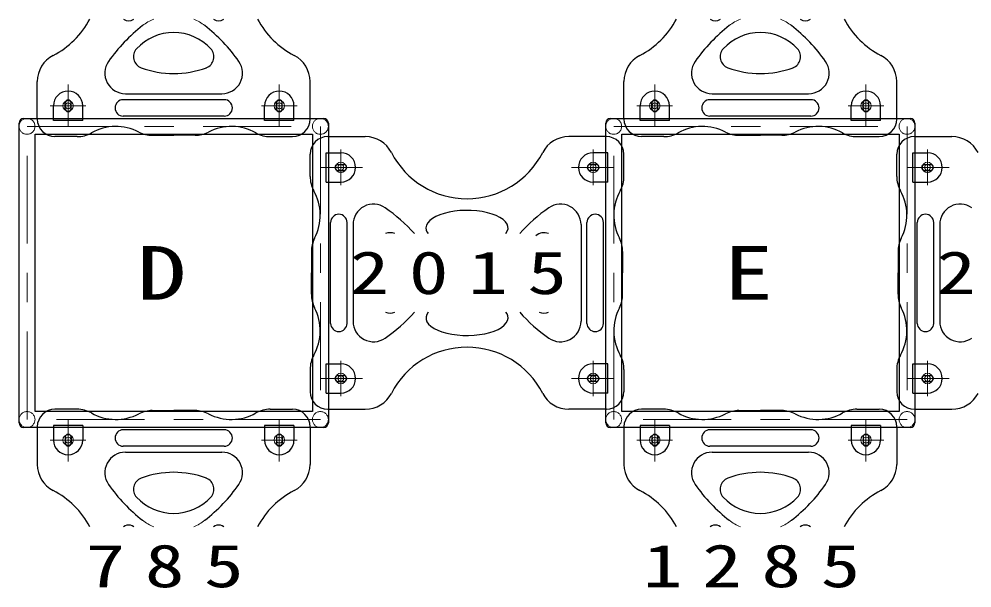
# Model space of a CAD drawing. Units: millimetres on the paper, scale 1:50. Extents: x -365 to 0, y -12 to 257.
# Drawn here: x -303.22 to -270.74, y 193.69 to 213.09 of the extents above; entities that cross this region are included whole.
import ezdxf
from ezdxf.enums import TextEntityAlignment as Align

# ---------------------------------------------------------------- set-up
doc = ezdxf.new("R2010")
doc.units = ezdxf.units.MM
doc.linetypes.add('USER1', pattern=[4.5, 2.5, -2])
doc.linetypes.add('USER2', pattern=[6, 3, -1, 1, -1])
doc.layers.add('LY_3', color=7, linetype='Continuous', lineweight=25)
doc.styles.add('ＭＳ ゴシック', font='')
doc.styles.get('ＭＳ ゴシック').set_extended_font_data('MS Gothic')

msp = doc.modelspace()

# ---------------------------------------------------------------- linework, layer by layer
at = {"layer": 'LY_3'}
for p, q in [((-302.602, 209.682), (-302.602, 210.964)), ((-293.302, 209.682), (-293.302, 210.964)), ((-282.602, 209.682), (-282.602, 210.964)), ((-273.302, 209.682), (-273.302, 210.964)), ((-299.599, 210.546), (-296.306, 210.546)), ((-279.599, 210.546), (-276.306, 210.546)), ((-301.652, 210.032), (-301.652, 210.232)), ((-301.452, 210.032), (-301.452, 210.232)), ((-296.232, 210.342), (-299.672, 210.342)), ((-294.452, 210.032), (-294.452, 210.232)), ((-294.252, 210.032), (-294.252, 210.232)), ((-281.652, 210.032), (-281.652, 210.232)), ((-281.452, 210.032), (-281.452, 210.232)), ((-276.232, 210.342), (-279.672, 210.342)), ((-274.452, 210.032), (-274.452, 210.232)), ((-274.252, 210.032), (-274.252, 210.232)), ((-302.052, 209.634), (-302.052, 210.134)), ((-301.052, 209.634), (-301.052, 210.134)), ((-294.852, 209.634), (-294.852, 210.134)), ((-293.852, 209.634), (-293.852, 210.134)), ((-282.052, 209.634), (-282.052, 210.134)), ((-281.052, 209.634), (-281.052, 210.134)), ((-274.852, 209.634), (-274.852, 210.134)), ((-273.852, 209.634), (-273.852, 210.134)), ((-303.224, 199.32), (-303.224, 209.544)), ((-303.064, 209.704), (-292.84, 209.704)), ((-301.052, 209.634), (-302.052, 209.634)), ((-296.232, 209.782), (-299.672, 209.782)), ((-293.852, 209.634), (-294.852, 209.634)), ((-292.68, 209.544), (-292.68, 199.32)), ((-283.224, 199.32), (-283.224, 209.544)), ((-283.064, 209.704), (-272.84, 209.704)), ((-281.052, 209.634), (-282.052, 209.634)), ((-276.232, 209.782), (-279.672, 209.782)), ((-273.852, 209.634), (-274.852, 209.634)), ((-272.68, 209.544), (-272.68, 199.32)), ((-302.68, 209.16), (-293.224, 209.16)), ((-302.68, 199.704), (-302.68, 209.16)), ((-301.245, 209.082), (-302.002, 209.082)), ((-298.681, 209.127), (-297.952, 209.127)), ((-297.224, 209.127), (-297.952, 209.127)), ((-294.66, 209.082), (-293.902, 209.082)), ((-293.224, 209.16), (-293.224, 199.704)), ((-292.702, 209.082), (-291.421, 209.082)), ((-283.202, 209.082), (-284.484, 209.082)), ((-282.68, 209.16), (-273.224, 209.16)), ((-282.68, 199.704), (-282.68, 209.16)), ((-281.245, 209.082), (-282.002, 209.082)), ((-278.681, 209.127), (-277.952, 209.127)), ((-277.224, 209.127), (-277.952, 209.127)), ((-274.66, 209.082), (-273.902, 209.082)), ((-273.224, 209.16), (-273.224, 199.704)), ((-272.702, 209.082), (-271.421, 209.082)), ((-293.302, 207.725), (-293.302, 208.482)), ((-292.75, 207.532), (-292.75, 208.532)), ((-292.75, 208.532), (-292.25, 208.532)), ((-283.154, 208.532), (-283.654, 208.532)), ((-283.154, 207.532), (-283.154, 208.532)), ((-282.602, 207.725), (-282.602, 208.482)), ((-273.302, 207.725), (-273.302, 208.482)), ((-272.75, 207.532), (-272.75, 208.532)), ((-272.75, 208.532), (-272.25, 208.532)), ((-292.352, 208.132), (-292.152, 208.132)), ((-292.352, 207.932), (-292.152, 207.932)), ((-283.552, 208.132), (-283.752, 208.132)), ((-283.552, 207.932), (-283.752, 207.932)), ((-272.352, 208.132), (-272.152, 208.132)), ((-272.352, 207.932), (-272.152, 207.932)), ((-292.75, 207.532), (-292.25, 207.532)), ((-283.154, 207.532), (-283.654, 207.532)), ((-272.75, 207.532), (-272.25, 207.532)), ((-292.602, 202.712), (-292.602, 206.152)), ((-292.042, 202.712), (-292.042, 206.152)), ((-291.839, 206.079), (-291.839, 202.785)), ((-284.066, 206.079), (-284.066, 202.785)), ((-283.862, 202.712), (-283.862, 206.152)), ((-283.302, 202.712), (-283.302, 206.152)), ((-272.602, 202.712), (-272.602, 206.152)), ((-272.042, 202.712), (-272.042, 206.152)), ((-271.839, 206.079), (-271.839, 202.785)), ((-293.258, 205.16), (-293.258, 204.432)), ((-282.647, 205.16), (-282.647, 204.432)), ((-273.258, 205.16), (-273.258, 204.432)), ((-293.258, 203.704), (-293.258, 204.432)), ((-282.647, 203.704), (-282.647, 204.432)), ((-273.258, 203.704), (-273.258, 204.432)), ((-293.302, 201.139), (-293.302, 200.382)), ((-292.75, 200.332), (-292.75, 201.332)), ((-292.75, 201.332), (-292.25, 201.332)), ((-283.154, 201.332), (-283.654, 201.332)), ((-283.154, 200.332), (-283.154, 201.332)), ((-282.602, 201.139), (-282.602, 200.382)), ((-273.302, 201.139), (-273.302, 200.382)), ((-272.75, 200.332), (-272.75, 201.332)), ((-272.75, 201.332), (-272.25, 201.332)), ((-292.352, 200.932), (-292.152, 200.932)), ((-283.552, 200.932), (-283.752, 200.932)), ((-272.352, 200.932), (-272.152, 200.932)), ((-292.352, 200.732), (-292.152, 200.732)), ((-283.552, 200.732), (-283.752, 200.732)), ((-272.352, 200.732), (-272.152, 200.732)), ((-292.75, 200.332), (-292.25, 200.332)), ((-283.154, 200.332), (-283.654, 200.332)), ((-272.75, 200.332), (-272.25, 200.332)), ((-293.224, 199.704), (-302.68, 199.704)), ((-301.245, 199.782), (-302.002, 199.782)), ((-298.681, 199.737), (-297.952, 199.737)), ((-297.224, 199.737), (-297.952, 199.737)), ((-294.66, 199.782), (-293.902, 199.782)), ((-292.702, 199.782), (-291.421, 199.782)), ((-283.202, 199.782), (-284.484, 199.782)), ((-273.224, 199.704), (-282.68, 199.704)), ((-281.245, 199.782), (-282.002, 199.782)), ((-278.681, 199.737), (-277.952, 199.737)), ((-277.224, 199.737), (-277.952, 199.737)), ((-274.66, 199.782), (-273.902, 199.782)), ((-272.702, 199.782), (-271.421, 199.782)), ((-292.84, 199.16), (-303.064, 199.16)), ((-302.602, 199.182), (-302.602, 197.9)), ((-301.052, 199.23), (-302.052, 199.23)), ((-302.052, 199.23), (-302.052, 198.73)), ((-301.052, 199.23), (-301.052, 198.73)), ((-293.852, 199.23), (-294.852, 199.23)), ((-294.852, 199.23), (-294.852, 198.73)), ((-293.852, 199.23), (-293.852, 198.73)), ((-293.302, 199.182), (-293.302, 197.9)), ((-272.84, 199.16), (-283.064, 199.16)), ((-282.602, 199.182), (-282.602, 197.9)), ((-281.052, 199.23), (-282.052, 199.23)), ((-282.052, 199.23), (-282.052, 198.73)), ((-281.052, 199.23), (-281.052, 198.73)), ((-273.852, 199.23), (-274.852, 199.23)), ((-274.852, 199.23), (-274.852, 198.73)), ((-273.852, 199.23), (-273.852, 198.73)), ((-273.302, 199.182), (-273.302, 197.9)), ((-301.652, 198.832), (-301.652, 198.632)), ((-301.452, 198.832), (-301.452, 198.632)), ((-296.232, 199.082), (-299.672, 199.082)), ((-294.452, 198.832), (-294.452, 198.632)), ((-294.252, 198.832), (-294.252, 198.632)), ((-281.652, 198.832), (-281.652, 198.632)), ((-281.452, 198.832), (-281.452, 198.632)), ((-276.232, 199.082), (-279.672, 199.082)), ((-274.452, 198.832), (-274.452, 198.632)), ((-274.252, 198.832), (-274.252, 198.632)), ((-296.232, 198.522), (-299.672, 198.522)), ((-276.232, 198.522), (-279.672, 198.522)), ((-299.599, 198.319), (-296.306, 198.319)), ((-279.599, 198.319), (-276.306, 198.319))]:
    msp.add_line(p, q, dxfattribs=at)
at = {"layer": 'LY_3', "linetype": 'USER2', "lineweight": 13}
for p, q in [((-301.552, 209.432), (-301.552, 210.865)), ((-294.352, 209.432), (-294.352, 210.865)), ((-281.552, 209.432), (-281.552, 210.865)), ((-274.352, 209.432), (-274.352, 210.865)), ((-300.947, 210.132), (-302.158, 210.132)), ((-293.747, 210.132), (-294.958, 210.132)), ((-280.947, 210.132), (-282.158, 210.132)), ((-273.747, 210.132), (-274.958, 210.132)), ((-302.952, 199.432), (-302.952, 209.432)), ((-302.952, 209.432), (-292.952, 209.432)), ((-292.952, 209.432), (-292.952, 199.432)), ((-282.952, 199.432), (-282.952, 209.432)), ((-282.952, 209.432), (-272.952, 209.432)), ((-272.952, 209.432), (-272.952, 199.432)), ((-292.252, 207.426), (-292.252, 208.638)), ((-283.652, 207.426), (-283.652, 208.638)), ((-272.252, 207.426), (-272.252, 208.638)), ((-292.952, 208.032), (-291.519, 208.032)), ((-282.952, 208.032), (-284.386, 208.032)), ((-272.952, 208.032), (-271.519, 208.032)), ((-292.252, 200.226), (-292.252, 201.438)), ((-283.652, 200.226), (-283.652, 201.438)), ((-272.252, 200.226), (-272.252, 201.438)), ((-292.952, 200.832), (-291.519, 200.832)), ((-282.952, 200.832), (-284.386, 200.832)), ((-272.952, 200.832), (-271.519, 200.832)), ((-292.952, 199.432), (-302.952, 199.432)), ((-301.552, 199.432), (-301.552, 197.999)), ((-294.352, 199.432), (-294.352, 197.999)), ((-272.952, 199.432), (-282.952, 199.432)), ((-281.552, 199.432), (-281.552, 197.999)), ((-274.352, 199.432), (-274.352, 197.999)), ((-300.947, 198.732), (-302.158, 198.732)), ((-293.747, 198.732), (-294.958, 198.732)), ((-280.947, 198.732), (-282.158, 198.732)), ((-273.747, 198.732), (-274.958, 198.732))]:
    msp.add_line(p, q, dxfattribs=at)
at = {"layer": 'LY_3'}
for points in [[(-299.66, 213.092), (-299.574, 213.047), (-299.486, 213.032), (-299.398, 213.047), (-299.312, 213.092)], [(-296.593, 213.092), (-296.507, 213.047), (-296.419, 213.032), (-296.331, 213.047), (-296.245, 213.092)], [(-279.66, 213.092), (-279.574, 213.047), (-279.486, 213.032), (-279.398, 213.047), (-279.312, 213.092)], [(-276.593, 213.092), (-276.507, 213.047), (-276.419, 213.032), (-276.331, 213.047), (-276.245, 213.092)], [(-286.627, 205.772), (-286.578, 205.852), (-286.554, 205.934), (-286.558, 206.017), (-286.587, 206.099), (-286.643, 206.178), (-286.724, 206.253), (-286.828, 206.323), (-286.954, 206.386), (-287.098, 206.441), (-287.259, 206.487), (-287.433, 206.523), (-287.617, 206.548), (-287.807, 206.562), (-288, 206.565), (-288.192, 206.557), (-288.38, 206.537), (-288.559, 206.506), (-288.727, 206.465), (-288.88, 206.415), (-289.016, 206.356), (-289.131, 206.289), (-289.224, 206.217), (-289.292, 206.139), (-289.335, 206.059), (-289.352, 205.976), (-289.342, 205.894), (-289.317, 205.832), (-289.278, 205.772)], [(-289.278, 203.092), (-289.327, 203.012), (-289.35, 202.93), (-289.347, 202.847), (-289.317, 202.765), (-289.262, 202.686), (-289.181, 202.611), (-289.077, 202.541), (-288.951, 202.478), (-288.807, 202.423), (-288.646, 202.377), (-288.472, 202.341), (-288.288, 202.316), (-288.098, 202.302), (-287.905, 202.299), (-287.713, 202.307), (-287.525, 202.327), (-287.346, 202.358), (-287.178, 202.399), (-287.025, 202.449), (-286.889, 202.508), (-286.774, 202.575), (-286.681, 202.647), (-286.613, 202.725), (-286.569, 202.805), (-286.553, 202.888), (-286.562, 202.97), (-286.587, 203.032), (-286.627, 203.092)], [(-299.312, 195.772), (-299.369, 195.805), (-299.427, 195.825), (-299.486, 195.832), (-299.545, 195.825), (-299.603, 195.805), (-299.66, 195.772)], [(-296.245, 195.772), (-296.302, 195.805), (-296.361, 195.825), (-296.419, 195.832), (-296.478, 195.825), (-296.536, 195.805), (-296.593, 195.772)], [(-279.312, 195.772), (-279.369, 195.805), (-279.427, 195.825), (-279.486, 195.832), (-279.545, 195.825), (-279.603, 195.805), (-279.66, 195.772)], [(-276.245, 195.772), (-276.302, 195.805), (-276.361, 195.825), (-276.419, 195.832), (-276.478, 195.825), (-276.536, 195.805), (-276.593, 195.772)]]:
    msp.add_lwpolyline(points, dxfattribs=at)
at = {"layer": 'LY_3', "lineweight": 13}
for centre, radius in [((-301.552, 210.132), 0.18), ((-301.552, 210.132), 0.1), ((-294.352, 210.132), 0.18), ((-294.352, 210.132), 0.1), ((-281.552, 210.132), 0.18), ((-281.552, 210.132), 0.1), ((-274.352, 210.132), 0.18), ((-274.352, 210.132), 0.1), ((-292.252, 208.032), 0.18), ((-292.252, 208.032), 0.1), ((-283.652, 208.032), 0.18), ((-283.652, 208.032), 0.1), ((-272.252, 208.032), 0.18), ((-272.252, 208.032), 0.1), ((-292.252, 200.832), 0.18), ((-292.252, 200.832), 0.1), ((-283.652, 200.832), 0.18), ((-283.652, 200.832), 0.1), ((-272.252, 200.832), 0.18), ((-272.252, 200.832), 0.1), ((-301.552, 198.732), 0.18), ((-301.552, 198.732), 0.1), ((-294.352, 198.732), 0.18), ((-294.352, 198.732), 0.1), ((-281.552, 198.732), 0.18), ((-281.552, 198.732), 0.1), ((-274.352, 198.732), 0.18), ((-274.352, 198.732), 0.1)]:
    msp.add_circle(centre, radius, dxfattribs=at)
at = {"layer": 'LY_3', "linetype": 'USER1', "lineweight": 13}
for centre in [(-302.952, 209.432), (-292.952, 209.432), (-282.952, 209.432), (-272.952, 209.432), (-302.952, 199.432), (-292.952, 199.432), (-282.952, 199.432), (-272.952, 199.432)]:
    msp.add_circle(centre, 0.272, dxfattribs=at)
at = {"layer": 'LY_3'}
for centre, radius, start, end in [((-303.386, 214.432), 2.9, 297.2117, 332.4793), ((-295.578, 208.446), 5.6, 127.8346, 145.1553), ((-300.327, 208.446), 5.6, 34.8447, 52.1654), ((-292.519, 214.432), 2.9, 207.5207, 242.7883), ((-283.386, 214.432), 2.9, 297.2117, 332.4793), ((-275.578, 208.446), 5.6, 127.8346, 145.1553), ((-280.327, 208.446), 5.6, 34.8447, 52.1654), ((-272.519, 214.432), 2.9, 207.5207, 242.7883), ((-297.952, 210.904), 1.728, 42.9182, 137.0818), ((-277.952, 210.904), 1.728, 42.9182, 137.0818), ((-301.602, 210.964), 1, 117.2117, 180), ((-298.925, 211.808), 0.4, 137.0818, 249.4705), ((-296.98, 211.808), 0.4, 290.5295, 42.9182), ((-294.302, 210.964), 1, 0, 62.7883), ((-281.602, 210.964), 1, 117.2117, 180), ((-278.925, 211.808), 0.4, 137.0818, 249.4705), ((-276.98, 211.808), 0.4, 290.5295, 42.9182), ((-274.302, 210.964), 1, 0, 62.7883), ((-299.599, 211.246), 0.7, 145.1553, 270), ((-296.306, 211.246), 0.7, 270, 34.8447), ((-279.599, 211.246), 0.7, 145.1553, 270), ((-276.306, 211.246), 0.7, 270, 34.8447), ((-297.952, 214.406), 3.174, 249.4705, 290.5295), ((-277.952, 214.406), 3.174, 249.4705, 290.5295), ((-301.552, 210.134), 0.5, 0, 180), ((-294.352, 210.134), 0.5, 0, 180), ((-281.552, 210.134), 0.5, 0, 180), ((-274.352, 210.134), 0.5, 0, 180), ((-301.552, 210.232), 0.1, 0, 180), ((-299.672, 210.062), 0.28, 90, 270), ((-296.232, 210.062), 0.28, 270, 90), ((-294.352, 210.232), 0.1, 0, 180), ((-281.552, 210.232), 0.1, 0, 180), ((-279.672, 210.062), 0.28, 90, 270), ((-276.232, 210.062), 0.28, 270, 90), ((-274.352, 210.232), 0.1, 0, 180), ((-301.552, 210.032), 0.1, 180, 0), ((-294.352, 210.032), 0.1, 180, 0), ((-281.552, 210.032), 0.1, 180, 0), ((-274.352, 210.032), 0.1, 180, 0), ((-303.064, 209.544), 0.16, 90, 180), ((-302.002, 209.682), 0.6, 180, 270), ((-293.902, 209.682), 0.6, 270, 0), ((-292.84, 209.544), 0.16, 0, 90), ((-283.064, 209.544), 0.16, 90, 180), ((-282.002, 209.682), 0.6, 180, 270), ((-273.902, 209.682), 0.6, 270, 0), ((-272.84, 209.544), 0.16, 0, 90), ((-301.245, 210.082), 1, 270, 299.1962), ((-299.921, 207.713), 1.714, 62.8071, 119.1962), ((-298.681, 210.127), 1, 242.8071, 270), ((-297.224, 210.127), 1, 270, 297.1929), ((-295.984, 207.713), 1.714, 60.8038, 117.1929), ((-294.66, 210.082), 1, 240.8038, 270), ((-281.245, 210.082), 1, 270, 299.1962), ((-279.921, 207.713), 1.714, 62.8071, 119.1962), ((-278.681, 210.127), 1, 242.8071, 270), ((-277.224, 210.127), 1, 270, 297.1929), ((-275.984, 207.713), 1.714, 60.8038, 117.1929), ((-274.66, 210.082), 1, 240.8038, 270), ((-292.702, 208.482), 0.6, 90, 180), ((-291.421, 208.082), 1, 27.2117, 90), ((-284.484, 208.082), 1, 90, 152.7883), ((-283.202, 208.482), 0.6, 0, 90), ((-272.702, 208.482), 0.6, 90, 180), ((-271.421, 208.082), 1, 27.2117, 90), ((-292.25, 208.032), 0.5, 270, 90), ((-287.952, 209.865), 2.9, 207.2117, 332.7883), ((-283.654, 208.032), 0.5, 90, 270), ((-272.25, 208.032), 0.5, 270, 90), ((-292.352, 208.032), 0.1, 90, 270), ((-292.152, 208.032), 0.1, 270, 90), ((-283.752, 208.032), 0.1, 90, 270), ((-283.552, 208.032), 0.1, 270, 90), ((-272.352, 208.032), 0.1, 90, 270), ((-272.152, 208.032), 0.1, 270, 90), ((-292.302, 207.725), 1, 180, 209.1962), ((-283.602, 207.725), 1, 330.8038, 0), ((-272.302, 207.725), 1, 180, 209.1962), ((-294.672, 206.401), 1.714, 332.8071, 29.1962), ((-281.233, 206.401), 1.714, 150.8038, 207.1929), ((-274.672, 206.401), 1.714, 332.8071, 29.1962), ((-291.139, 206.079), 0.7, 55.1553, 180), ((-293.938, 202.057), 5.6, 41.556, 55.1553), ((-281.966, 202.057), 5.6, 124.8447, 138.444), ((-284.766, 206.079), 0.7, 0, 124.8447), ((-271.139, 206.079), 0.7, 55.1553, 180), ((-292.322, 206.152), 0.28, 0, 180), ((-283.582, 206.152), 0.28, 0, 180), ((-272.322, 206.152), 0.28, 0, 180), ((-290.576, 205.405), 0.4, 66.6239, 113.3761), ((-285.329, 205.405), 0.4, 66.6239, 132.9182), ((-292.258, 205.16), 1, 152.8071, 180), ((-283.647, 205.16), 1, 0, 27.1929), ((-272.258, 205.16), 1, 152.8071, 180), ((-292.258, 203.704), 1, 180, 207.1929), ((-283.647, 203.704), 1, 332.8071, 0), ((-272.258, 203.704), 1, 180, 207.1929), ((-294.672, 202.463), 1.714, 330.8038, 27.1929), ((-293.938, 206.807), 5.6, 304.8447, 318.444), ((-290.576, 203.459), 0.4, 246.6239, 293.3761), ((-281.966, 206.807), 5.6, 221.556, 235.1553), ((-285.329, 203.459), 0.4, 246.6239, 293.3761), ((-281.233, 202.463), 1.714, 152.8071, 209.1962), ((-274.672, 202.463), 1.714, 330.8038, 27.1929), ((-292.322, 202.712), 0.28, 180, 0), ((-291.139, 202.785), 0.7, 180, 304.8447), ((-284.766, 202.785), 0.7, 235.1553, 0), ((-283.582, 202.712), 0.28, 180, 0), ((-272.322, 202.712), 0.28, 180, 0), ((-271.139, 202.785), 0.7, 180, 304.8447), ((-287.952, 198.999), 2.9, 27.2117, 152.7883), ((-292.302, 201.139), 1, 150.8038, 180), ((-283.602, 201.139), 1, 0, 29.1962), ((-272.302, 201.139), 1, 150.8038, 180), ((-292.25, 200.832), 0.5, 270, 90), ((-283.654, 200.832), 0.5, 90, 270), ((-272.25, 200.832), 0.5, 270, 90), ((-292.352, 200.832), 0.1, 90, 270), ((-292.152, 200.832), 0.1, 270, 90), ((-283.752, 200.832), 0.1, 90, 270), ((-283.552, 200.832), 0.1, 270, 90), ((-272.352, 200.832), 0.1, 90, 270), ((-272.152, 200.832), 0.1, 270, 90), ((-292.702, 200.382), 0.6, 180, 270), ((-291.421, 200.782), 1, 270, 332.7883), ((-284.484, 200.782), 1, 207.2117, 270), ((-283.202, 200.382), 0.6, 270, 0), ((-272.702, 200.382), 0.6, 180, 270), ((-271.421, 200.782), 1, 270, 332.7883), ((-302.002, 199.182), 0.6, 90, 180), ((-301.245, 198.782), 1, 60.8038, 90), ((-299.921, 201.151), 1.714, 240.8038, 297.1929), ((-298.681, 198.737), 1, 90, 117.1929), ((-297.224, 198.737), 1, 62.8071, 90), ((-295.984, 201.151), 1.714, 242.8071, 299.1962), ((-294.66, 198.782), 1, 90, 119.1962), ((-293.902, 199.182), 0.6, 0, 90), ((-282.002, 199.182), 0.6, 90, 180), ((-281.245, 198.782), 1, 60.8038, 90), ((-279.921, 201.151), 1.714, 240.8038, 297.1929), ((-278.681, 198.737), 1, 90, 117.1929), ((-277.224, 198.737), 1, 62.8071, 90), ((-275.984, 201.151), 1.714, 242.8071, 299.1962), ((-274.66, 198.782), 1, 90, 119.1962), ((-273.902, 199.182), 0.6, 0, 90), ((-303.064, 199.32), 0.16, 180, 270), ((-292.84, 199.32), 0.16, 270, 0), ((-283.064, 199.32), 0.16, 180, 270), ((-272.84, 199.32), 0.16, 270, 0), ((-301.552, 198.832), 0.1, 0, 180), ((-299.672, 198.802), 0.28, 90, 270), ((-296.232, 198.802), 0.28, 270, 90), ((-294.352, 198.832), 0.1, 0, 180), ((-281.552, 198.832), 0.1, 0, 180), ((-279.672, 198.802), 0.28, 90, 270), ((-276.232, 198.802), 0.28, 270, 90), ((-274.352, 198.832), 0.1, 0, 180), ((-301.552, 198.73), 0.5, 180, 0), ((-301.552, 198.632), 0.1, 180, 0), ((-294.352, 198.73), 0.5, 180, 0), ((-294.352, 198.632), 0.1, 180, 0), ((-281.552, 198.73), 0.5, 180, 0), ((-281.552, 198.632), 0.1, 180, 0), ((-274.352, 198.73), 0.5, 180, 0), ((-274.352, 198.632), 0.1, 180, 0), ((-299.599, 197.619), 0.7, 90, 214.8447), ((-296.306, 197.619), 0.7, 325.1553, 90), ((-279.599, 197.619), 0.7, 90, 214.8447), ((-276.306, 197.619), 0.7, 325.1553, 90), ((-301.602, 197.9), 1, 180, 242.7883), ((-294.302, 197.9), 1, 297.2117, 0), ((-281.602, 197.9), 1, 180, 242.7883), ((-274.302, 197.9), 1, 297.2117, 0), ((-297.952, 194.458), 3.174, 69.4705, 110.5295), ((-277.952, 194.458), 3.174, 69.4705, 110.5295), ((-295.578, 200.418), 5.6, 214.8447, 232.1654), ((-298.925, 197.056), 0.4, 110.5295, 222.9182), ((-300.327, 200.418), 5.6, 307.8346, 325.1553), ((-296.98, 197.056), 0.4, 317.0818, 69.4705), ((-275.578, 200.418), 5.6, 214.8447, 232.1654), ((-278.925, 197.056), 0.4, 110.5295, 222.9182), ((-280.327, 200.418), 5.6, 307.8346, 325.1553), ((-276.98, 197.056), 0.4, 317.0818, 69.4705), ((-303.386, 194.432), 2.9, 27.5207, 62.7883), ((-292.519, 194.432), 2.9, 117.2117, 152.4793), ((-283.386, 194.432), 2.9, 27.5207, 62.7883), ((-272.519, 194.432), 2.9, 117.2117, 152.4793), ((-297.952, 197.96), 1.728, 222.9182, 317.0818), ((-277.952, 197.96), 1.728, 222.9182, 317.0818)]:
    msp.add_arc(centre, radius, start, end, dxfattribs=at)
at = {"layer": 'LY_3', "lineweight": 13}
for centre, start, end in [((-297.952, 211.504), 113.2195, 127.8346), ((-297.952, 211.504), 52.1654, 66.7805), ((-277.952, 211.504), 113.2195, 127.8346), ((-277.952, 211.504), 52.1654, 66.7805), ((-297.952, 197.36), 232.1654, 246.7805), ((-297.952, 197.36), 293.2196, 307.8346), ((-277.952, 197.36), 232.1654, 246.7805), ((-277.952, 197.36), 293.2196, 307.8346)]:
    msp.add_arc(centre, 1.728, start, end, dxfattribs=at)

# ---------------------------------------------------------------- texts
at = {"layer": 'LY_3', "style": 'ＭＳ ゴシック', "width": 1.35}
for s, p in [('D', (-299.202, 204.432)), ('E', (-279.202, 204.432))]:
    msp.add_text(s, height=1.833, dxfattribs=at).set_placement(p, align=Align.MIDDLE_LEFT)
at = {"layer": 'LY_3', "char_height": 1.466, "attachment_point": 4, "style": 'ＭＳ ゴシック'}
for s, insert in [('\\T1.5;\\W1.35;2015', (-291.952, 204.432)), ('\\T1.5;\\W1.35;2015', (-271.952, 204.432)), ('\\T1.5;\\W1.35;785', (-300.952, 194.432)), ('\\T1.5;\\W1.35;1285', (-281.952, 194.432))]:
    msp.add_mtext(s, dxfattribs=dict(at, insert=insert))

doc.saveas('drawing.dxf')
